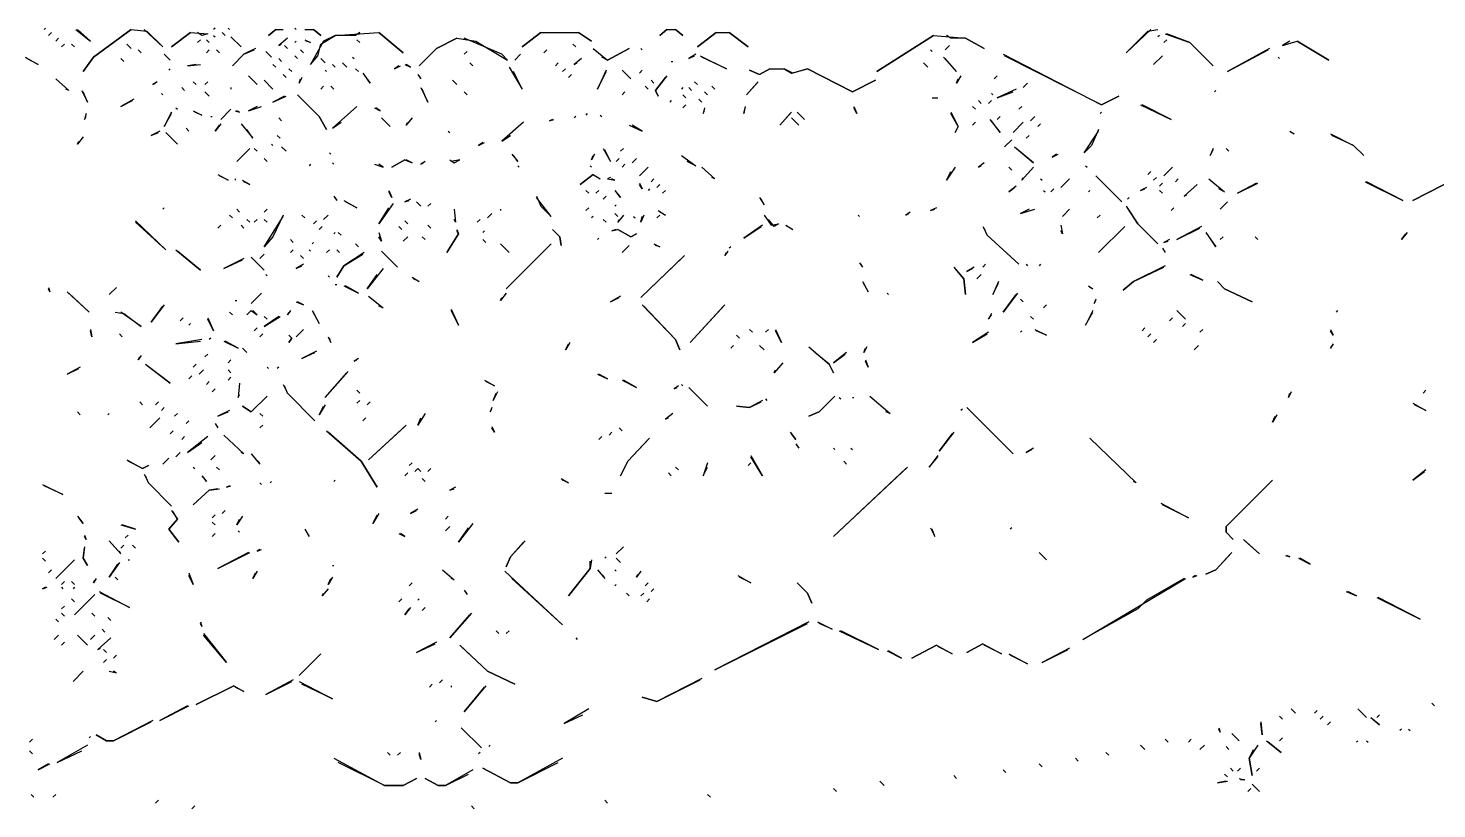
# Model space of a CAD drawing. Extents: x 1 to 2775, y -31 to 2075.
# Drawn here: x 1922.8 to 2084.9, y 1985 to 2074.8 of the extents above; entities that cross this region are included whole.
import ezdxf

# ---------------------------------------------------------------- set-up
doc = ezdxf.new("R2010")
doc.units = 0
doc.layers.add('LINEWORK', color=4, linetype='CONTINUOUS')

msp = doc.modelspace()

# ---------------------------------------------------------------- linework, layer by layer
at = {"layer": 'LINEWORK'}
for points in [[(1924.8333, 2074.8333), (1924.6667, 2074.6667)], [(1944.3333, 2074.8333), (1944.1667, 2074.6667)], [(1945.8333, 2074.8333), (1946, 2074.6667)], [(1953.5, 2074.8333), (1953.6667, 2074.6667)], [(1925.5, 2074.3333), (1925.1667, 2074)], [(1926.3333, 2073.6667), (1926, 2073.3333)], [(1928.3333, 2074.6667), (1930, 2073.3333), (1928.5, 2074.6667)], [(1934.6667, 2074.6667), (1930.3333, 2071.5), (1929.1667, 2069.8333), (1930.3333, 2071.5), (1934.6667, 2074.6667), (1936.5, 2074.5), (1938.3333, 2072.6667), (1936.1667, 2074.6667)], [(1941.5, 2074.3333), (1939.3333, 2072.6667), (1941.5, 2074.3333), (1943.5, 2074.1667), (1942.8333, 2074), (1942.3333, 2074.3333)], [(1942.6667, 2073.5), (1942.3333, 2073.1667)], [(1943.3333, 2073.5), (1943.6667, 2073.1667)], [(1944.1667, 2074), (1944.3333, 2073.8333)], [(1945.1667, 2074.3333), (1945.5, 2074)], [(1946.1667, 2073.8333), (1947.3333, 2072.6667)], [(1951.3333, 2074.6667), (1950.5, 2074), (1951.3333, 2074.6667), (1952.1667, 2074.6667)], [(1952.6667, 2073.6667), (1951.6667, 2072.8333), (1952, 2073)], [(1953.6667, 2073.3333), (1953.5, 2073.1667)], [(1954.6667, 2074.6667), (1955.6667, 2074.6667), (1956.5, 2074), (1955.6667, 2074.6667)], [(1954.6667, 2073.5), (1955.3333, 2073.1667), (1954.8333, 2073.3333)], [(1961, 2074.3333), (1960.5, 2074), (1958.1667, 2074), (1956.8333, 2073.3333), (1955.3333, 2070.6667), (1956.1667, 2071.6667), (1956.5, 2073), (1958.1667, 2074), (1963.1667, 2074.3333), (1966, 2072), (1963.1667, 2074.3333)], [(1960.6667, 2073.5), (1961, 2073.1667)], [(1972.1667, 2073.6667), (1969.8333, 2072.5), (1967.8333, 2070.5), (1969.8333, 2072.5), (1972.1667, 2073.6667), (1974.3333, 2073.3333), (1978, 2071.1667), (1977.3333, 2071.8333), (1973, 2073.6667)], [(1981.8333, 2074.3333), (1979.6667, 2072.6667), (1981.8333, 2074.3333), (1986.1667, 2074.3333), (1987.6667, 2073.3333), (1986.1667, 2074.3333)], [(1996.3333, 2074.6667), (1995.5, 2074), (1996.3333, 2074.6667), (1997.3333, 2074.6667), (1998.1667, 2074), (1997.3333, 2074.6667)], [(2002, 2074.3333), (1999.8333, 2072.6667), (2002, 2074.3333), (2003.5, 2074.3333), (2005.6667, 2072.6667), (2003.5, 2074.3333)], [(2027, 2074), (2020.5, 2069.8333), (2027, 2074), (2030.6667, 2073.6667), (2032.8333, 2072.5), (2030.6667, 2073.6667), (2029, 2073.6667), (2028.5, 2074)], [(2052, 2074.6667), (2049.1667, 2072), (2051.6667, 2074.5), (2052.8333, 2074.6667)], [(2053, 2074), (2052.8333, 2073.8333)], [(2053.8333, 2073.5), (2053.5, 2073.1667)], [(2053.6667, 2074.1667), (2056.5, 2073.1667), (2059.1667, 2070.5), (2056.5, 2073.1667), (2053.8333, 2074.1667)], [(2068, 2073.3333), (2067.1667, 2072.8333), (2068.8333, 2073.3333), (2072.5, 2071.1667), (2068.8333, 2073.3333)], [(1922.5, 2071.5), (1924, 2070.6667), (1922.6667, 2071.3333)], [(1927, 2073), (1926.6667, 2072.6667)], [(1927.8333, 2073), (1928.1667, 2072.6667)], [(1934.1667, 2073), (1934.6667, 2072.5)], [(1935.5, 2072.3333), (1935.8333, 2072)], [(1938.5, 2071.8333), (1939.1667, 2071.1667)], [(1943.6667, 2072.3333), (1943.3333, 2072)], [(1944.5, 2072.3333), (1944.8333, 2072)], [(1949, 2072.5), (1947.6667, 2071.8333), (1946.3333, 2070.5), (1947.6667, 2071.8333), (1948.8333, 2072.3333)], [(1950.1667, 2072.1667), (1950.8333, 2071.5)], [(1952.3333, 2072.8333), (1952.6667, 2072.5)], [(1953.5, 2071.6667), (1953.8333, 2071.3333)], [(1954.1667, 2072.3333), (1954.5, 2072)], [(1960.1667, 2071.5), (1960.3333, 2071.3333)], [(1973.3333, 2072.1667), (1973, 2071.8333)], [(1979.5, 2071.8333), (1978.8333, 2071.1667)], [(1982.5, 2072.3333), (1982.1667, 2072)], [(1985.5, 2073), (1985.8333, 2072.6667)], [(1987.8333, 2072.5), (1989.5, 2071.1667), (1992, 2072.5), (1989.5, 2071.1667), (1988.8333, 2071.5)], [(1993.3333, 2072.5), (1993.5, 2072.3333)], [(1999.6667, 2071.8333), (1998.8333, 2071.3333), (1999.5, 2071.6667)], [(2000.1667, 2071.6667), (2003.1667, 2070.1667), (2000.3333, 2071.5)], [(2026.6667, 2072.3333), (2026.8333, 2072.1667)], [(2028.1667, 2071.5), (2029.6667, 2069.8333), (2028.3333, 2071.3333)], [(2028.8333, 2072.8333), (2028.3333, 2072.3333)], [(2035, 2071.8333), (2046.3333, 2066), (2048.3333, 2067), (2046.3333, 2066), (2035.1667, 2071.6667)], [(2053.3333, 2071.6667), (2052.3333, 2070.6667)], [(2065.6667, 2072.5), (2060.8333, 2069.8333), (2065.5, 2072.3333)], [(2066.6667, 2071.5), (2066.8333, 2071.3333)], [(1933.5, 2071.3333), (1933.8333, 2071)], [(1939.1667, 2070.1667), (1939, 2070)], [(1942.1667, 2070.6667), (1941.1667, 2070.5), (1942.6667, 2070.6667)], [(1951, 2070.6667), (1951.3333, 2070.3333)], [(1951.6667, 2071.3333), (1952, 2071)], [(1952.8333, 2070.1667), (1953.1667, 2069.8333)], [(1956.5, 2071.3333), (1957, 2070.8333)], [(1957, 2070), (1957.1667, 2069.8333)], [(1957.8333, 2070.6667), (1958.1667, 2070.3333)], [(1959, 2070.8333), (1959.5, 2070.3333)], [(1960.5, 2070.1667), (1960.8333, 2069.8333)], [(1965.5, 2070.5), (1965, 2070.1667), (1965.6667, 2070.5)], [(1966.1667, 2070.6667), (1966.8333, 2070.3333), (1966.3333, 2070.6667)], [(1973.6667, 2070.8333), (1974, 2070.5)], [(1978.1667, 2070.3333), (1979.6667, 2067.8333), (1978.6667, 2069.8333)], [(1983.8333, 2070.8333), (1983.5, 2070.5)], [(1984.6667, 2070.1667), (1984.3333, 2069.8333)], [(1986.5, 2071.3333), (1985.6667, 2070.6667), (1986, 2070.8333)], [(1989.3333, 2070), (1988.3333, 2067.8333), (1989.3333, 2069.8333)], [(1991.1667, 2070), (1992.1667, 2069)], [(1993.5, 2070), (1993.1667, 2069.6667)], [(1996.8333, 2071), (1997, 2071)], [(2008.1667, 2070.1667), (2007, 2069.5), (2005.8333, 2070), (2007, 2069.5), (2008.1667, 2070.1667), (2009.8333, 2070.1667), (2010.6667, 2069.6667), (2012.5, 2070.1667), (2017.6667, 2067.5), (2020.3333, 2068.8333), (2017.6667, 2067.5), (2012.5, 2070.1667), (2010.8333, 2069.6667), (2009.8333, 2070.1667)], [(2025.8333, 2070.8333), (2026.3333, 2070.3333)], [(1926, 2069), (1927.5, 2067.6667), (1927.1667, 2067.8333)], [(1937.6667, 2068.6667), (1937.1667, 2068.3333), (1937.5, 2068.5)], [(1941.8333, 2068.6667), (1942.1667, 2068.3333)], [(1943.5, 2068.6667), (1943.1667, 2068.3333)], [(1948.1667, 2069.3333), (1949.1667, 2068.3333)], [(1950, 2068.8333), (1951, 2067.8333)], [(1952.1667, 2069.5), (1952.5, 2069.1667)], [(1954.3333, 2069.1667), (1954, 2068.5), (1954.1667, 2069)], [(1961.3333, 2069.6667), (1962.1667, 2068.5), (1961.5, 2069.5)], [(1967.6667, 2069.5), (1968, 2069), (1967.8333, 2069.3333)], [(1971.6667, 2068.8333), (1972.1667, 2068.3333)], [(1985.3333, 2069.5), (1985, 2069.1667)], [(1994.5, 2068.8333), (1994.8333, 2068.5)], [(1996.3333, 2069.3333), (1995, 2067.6667), (1995.3333, 2067), (1995, 2067.6667), (1996.1667, 2069.1667)], [(1999.5, 2068.6667), (1999.8333, 2068.3333)], [(2006.8333, 2068.6667), (2005.5, 2067.1667), (2006.6667, 2068.5)], [(2030.1667, 2069.3333), (2029.6667, 2068.5), (2029.8333, 2069)], [(2034.3333, 2069.3333), (2034, 2069)], [(2037.8333, 2068.5), (2037.3333, 2068)], [(1929, 2067.6667), (1929.6667, 2066.3333), (1929.1667, 2067.5)], [(1935, 2066.6667), (1933.5, 2065.8333), (1934.8333, 2066.5)], [(1938.1667, 2067.3333), (1938.3333, 2067.1667)], [(1940.5, 2068), (1940.8333, 2067.6667)], [(1943.1667, 2067.5), (1943.6667, 2067)], [(1946.1667, 2068), (1946.1667, 2067.8333)], [(1952.3333, 2067), (1951, 2066.3333), (1952.5, 2067)], [(1953.8333, 2067.1667), (1956.3333, 2064.6667), (1957.1667, 2063.1667), (1956.3333, 2064.6667)], [(1956.8333, 2068.1667), (1956.5, 2067.8333)], [(1957.6667, 2068.1667), (1958, 2067.8333)], [(1968, 2068), (1968.8333, 2066.3333), (1968.1667, 2067.8333)], [(1973, 2067.5), (1973.3333, 2067.1667)], [(1991.5, 2067.5), (1991.1667, 2067.1667)], [(1993.8333, 2068.1667), (1994.1667, 2067.8333)], [(1998.1667, 2068), (1998, 2067.8333)], [(1998.1667, 2067.1667), (1998.5, 2066.8333)], [(1998.8333, 2068), (1999.1667, 2067.6667)], [(2000, 2066.6667), (2000.3333, 2066.3333)], [(2000.6667, 2067.5), (2001, 2067.1667)], [(2001.5, 2068.1667), (2001.8333, 2067.8333)], [(2026.8333, 2066.8333), (2027.5, 2066.8333)], [(2033.6667, 2067.3333), (2033.8333, 2067.1667)], [(2036.5, 2067.8333), (2034.3333, 2066.8333), (2036.1667, 2067.5)], [(2059.5, 2067.6667), (2059.3333, 2067.5)], [(1929.5, 2065), (1929.3333, 2064.3333), (1929.5, 2064.6667)], [(1939.3333, 2065.1667), (1938.5, 2063.5), (1939.3333, 2065)], [(1939.8333, 2065.6667), (1940, 2065.5)], [(1941.8333, 2065.3333), (1942.8333, 2064.8333), (1942, 2065.1667)], [(1946.1667, 2065.5), (1945, 2064.3333)], [(1946.6667, 2065.3333), (1947.1667, 2065.1667), (1946.8333, 2065.3333)], [(1949.1667, 2065.8333), (1948.1667, 2065.3333), (1949.6667, 2065.8333)], [(1960.6667, 2065.8333), (1957.8333, 2063.3333), (1958.8333, 2064)], [(1962.6667, 2065.6667), (1963.3333, 2065.3333), (1962.8333, 2065.6667)], [(1987.1667, 2065), (1987, 2064.8333)], [(1996.8333, 2066.5), (1996.6667, 2066.3333)], [(1998.5, 2066), (1998.1667, 2065.6667)], [(2000.6667, 2065.6667), (2000.5, 2065), (2000.6667, 2065.3333)], [(2005.3333, 2065.8333), (2005.1667, 2065), (2005.3333, 2065.6667)], [(2010.6667, 2065.1667), (2009.3333, 2063.6667), (2010.5, 2065)], [(2011.3333, 2065.1667), (2012.1667, 2064.3333)], [(2017.8333, 2065.8333), (2018.1667, 2065), (2017.8333, 2065.6667)], [(2029, 2065.1667), (2029.8333, 2063.5), (2029.5, 2062.8333), (2029.8333, 2063.5), (2029, 2065)], [(2031.5, 2065.8333), (2031.8333, 2065.5)], [(2032.1667, 2066.5), (2032.5, 2066.1667)], [(2033.6667, 2066.5), (2033.3333, 2066.1667)], [(2037.1667, 2065.8333), (2036.8333, 2065.5)], [(2046.3333, 2065.1667), (2046.1667, 2065)], [(2050.8333, 2066), (2054.3333, 2064.3333), (2051, 2066)], [(1941, 2063.3333), (1941.3333, 2063)], [(1943.8333, 2064.6667), (1944, 2064.6667)], [(1945, 2063.8333), (1944.3333, 2063), (1944.8333, 2063.6667)], [(1947.3333, 2063.8333), (1948.6667, 2062.1667), (1948, 2063.1667)], [(1951.6667, 2064.5), (1952, 2064.1667)], [(1963.5, 2064.5), (1964.5, 2063.5)], [(1967, 2064.5), (1966.3333, 2063.6667), (1966.5, 2064)], [(1979.8333, 2064), (1977.3333, 2061.8333), (1978.3333, 2062.5)], [(1983.1667, 2064.3333), (1982.8333, 2064.1667), (1983.3333, 2064.3333)], [(1985.8333, 2064.6667), (1985.6667, 2064.5)], [(1988.6667, 2064.8333), (1988.8333, 2064.6667)], [(1992, 2063.6667), (1993.5, 2063), (1992.3333, 2063.6667)], [(2010.6667, 2064.5), (2011.5, 2063.6667)], [(2031.8333, 2064), (2031.5, 2063.6667)], [(2033.5, 2064.3333), (2034.6667, 2062.8333), (2033.6667, 2064.1667)], [(2034.6667, 2064.6667), (2034.3333, 2064.3333)], [(2037.3333, 2064), (2036.1667, 2062.8333)], [(2038.6667, 2064.6667), (2038.1667, 2064.1667)], [(2039.3333, 2063.8333), (2039, 2063.5)], [(1929.1667, 2062.3333), (1928.5, 2061.5), (1928.6667, 2061.8333)], [(1938, 2063), (1937, 2062.5), (1937.8333, 2062.8333)], [(1938.6667, 2062.8333), (1940, 2061.5)], [(1951.5, 2062.5), (1951.8333, 2062.1667)], [(1971.1667, 2063), (1971.3333, 2062.8333)], [(2036, 2062), (2035.1667, 2061.1667)], [(2038, 2062.5), (2037.6667, 2062.1667)], [(2046, 2063.1667), (2045.1667, 2061.3333), (2044.3333, 2060.5), (2046, 2063)], [(2068, 2063), (2068.5, 2062.6667), (2068.1667, 2062.8333)], [(2072.6667, 2062.6667), (2075.3333, 2061.3333), (2076.5, 2060.1667), (2075.3333, 2061.3333), (2072.8333, 2062.5)], [(1948.3333, 2061), (1946.8333, 2059.5)], [(1948.8333, 2061), (1949.1667, 2060.6667)], [(1950.8333, 2061.5), (1951, 2061.3333)], [(1952, 2061.1667), (1952.5, 2060.6667)], [(1957.5, 2060.5), (1957.6667, 2060.3333)], [(1975.1667, 2061.6667), (1974.6667, 2061.3333), (1975.3333, 2061.6667)], [(1978.5, 2060.3333), (1979.1667, 2059.5), (1978.6667, 2060.1667)], [(1988, 2060.3333), (1987.6667, 2059.6667), (1987.8333, 2060.1667)], [(1989, 2061), (1989.8333, 2059.5), (1989.1667, 2060.8333)], [(1991.3333, 2061), (1991, 2060.6667)], [(1998, 2060.1667), (1999.6667, 2059), (1998.6667, 2059.5)], [(2036.3333, 2061.1667), (2038.5, 2059.3333), (2036.5, 2061)], [(2041.1667, 2060.3333), (2040.6667, 2060), (2041.3333, 2060.3333)], [(2059.1667, 2061), (2058.8333, 2060.1667), (2059.1667, 2060.8333)], [(2060.6667, 2061), (2061, 2060.6667)], [(1950, 2059.8333), (1950.3333, 2059.5)], [(1955.3333, 2059.1667), (1955.1667, 2059)], [(1957.8333, 2059.3333), (1958, 2059.1667)], [(1962.6667, 2059.1667), (1963.6667, 2058.8333), (1963.1667, 2059.1667)], [(1966.1667, 2059.6667), (1964.6667, 2058.8333), (1966.1667, 2059.6667), (1967, 2059.3333), (1966.3333, 2059.6667)], [(1968.5, 2059.5), (1968, 2059.1667), (1968.3333, 2059.3333)], [(1971.3333, 2059.6667), (1971.8333, 2059.3333), (1972.5, 2059.6667), (1971.5, 2059.5)], [(1979.1667, 2059), (1979.3333, 2058.8333)], [(1987.5, 2059), (1987.6667, 2058.8333)], [(1990.8333, 2059.8333), (1990.5, 2059.5)], [(1991.5, 2059.1667), (1991.1667, 2058.8333)], [(1992.8333, 2059.8333), (1992.3333, 2059.3333)], [(1994.1667, 2058.8333), (1993.1667, 2057.8333)], [(2000.3333, 2058.8333), (2001.8333, 2057.5), (2001.5, 2057.6667)], [(2029.5, 2058.8333), (2028.5, 2057.3333), (2029, 2058.3333)], [(2032.8333, 2059.3333), (2032.1667, 2058.8333), (2032.5, 2059)], [(2035.6667, 2058.8333), (2036, 2058.5)], [(2038.5, 2058.8333), (2037.1667, 2057.3333), (2037.3333, 2057.6667)], [(2044.5, 2059), (2044.6667, 2058.8333)], [(2054.5, 2058.8333), (2053.5, 2057.8333)], [(1944.6667, 2058), (1945.8333, 2057.3333), (1944.8333, 2057.8333)], [(1946.6667, 2057.5), (1946.6667, 2057.3333)], [(1947.5, 2057.3333), (1948.3333, 2056.8333), (1947.6667, 2057.1667)], [(1987.8333, 2058), (1986.3333, 2056.8333), (1987.8333, 2058), (1988.6667, 2057.5), (1988, 2057.8333)], [(1989.8333, 2057.6667), (1989.5, 2057.5), (1990.3333, 2057.3333), (1990, 2057.5)], [(1993.1667, 2057), (1993.5, 2056.3333), (1993.1667, 2056.8333)], [(1994.8333, 2057.5), (1994.5, 2057.1667)], [(2039.3333, 2057.5), (2039.5, 2057.3333)], [(2042.6667, 2057.5), (2041.6667, 2056.5)], [(2045.6667, 2057.8333), (2048.6667, 2054.8333)], [(2052, 2058.3333), (2051.6667, 2058)], [(2052.6667, 2057.6667), (2052.3333, 2057.3333)], [(2053.3333, 2057), (2053, 2056.6667)], [(2055.1667, 2057.5), (2054.8333, 2057.1667)], [(2058.6667, 2057.5), (2060.5, 2056), (2059.8333, 2056.3333)], [(2064.1667, 2057), (2062, 2055.8333), (2064.3333, 2057)], [(2076.6667, 2057.1667), (2081, 2055), (2076.8333, 2057.1667)], [(2087.3333, 2057.6667), (2082.1667, 2055), (2087.3333, 2057.6667), (2088.5, 2057.6667), (2092, 2054.3333), (2088.5, 2057.6667)], [(1958, 2055.5), (1958.3333, 2055), (1958.1667, 2055.3333)], [(1964.3333, 2056.1667), (1964.6667, 2055.3333), (1964.3333, 2056)], [(1981.3333, 2055.5), (1981.8333, 2054.3333), (1983, 2053.1667), (1981.3333, 2055.3333)], [(1987, 2056.1667), (1987.3333, 2055.8333)], [(1988.5, 2056.1667), (1988.1667, 2055.8333)], [(1989.3333, 2055.5), (1989, 2055.1667)], [(1990.3333, 2056.1667), (1991, 2055.3333), (1990.5, 2056)], [(1994.3333, 2056.3333), (1994.1667, 2056.1667)], [(1995.5, 2056.8333), (1995.1667, 2056.5)], [(1996.1667, 2056.1667), (1995.8333, 2055.8333)], [(2007, 2055.3333), (2007.5, 2054.5), (2007.1667, 2055.1667)], [(2036.5, 2056.6667), (2035.6667, 2056), (2036.3333, 2056.5)], [(2039.6667, 2056.1667), (2039.8333, 2056)], [(2040.8333, 2056.3333), (2040.5, 2056)], [(2045, 2056.1667), (2044.8333, 2056)], [(2049.5, 2055.3333), (2049.3333, 2055.1667)], [(2051.5, 2056.5), (2050.8333, 2056.1667), (2051.3333, 2056.3333)], [(2053, 2056.1667), (2053.3333, 2055.8333)], [(2057.3333, 2056.8333), (2055.8333, 2055.5), (2056.1667, 2055.6667)], [(1938.5, 2054.1667), (1938.3333, 2054)], [(1946.8333, 2054), (1947.1667, 2053.6667)], [(1950.3333, 2054), (1950, 2053.6667)], [(1959.1667, 2055), (1960.6667, 2054.1667), (1959.3333, 2054.8333)], [(1964.8333, 2054.6667), (1963.1667, 2052.3333), (1964.3333, 2054.1667)], [(1966.8333, 2055.1667), (1966.1667, 2054.8333), (1966.6667, 2055)], [(1967.5, 2054.8333), (1968, 2054.3333)], [(1969.1667, 2054.6667), (1968.8333, 2054.3333)], [(1971.8333, 2054), (1972, 2052.5), (1971.8333, 2052.8333)], [(1977.1667, 2054), (1977.1667, 2053.8333)], [(1987.3333, 2054.1667), (1987, 2053.8333)], [(1990.5, 2054.5), (1990.3333, 2054.3333)], [(1995.3333, 2053.8333), (1996.1667, 2053.3333), (1995.5, 2053.6667)], [(2024.3333, 2053.6667), (2023.8333, 2053.3333), (2024.1667, 2053.5)], [(2027.3333, 2054.1667), (2026.6667, 2053.8333), (2027.1667, 2054)], [(2038, 2054), (2037, 2053.5), (2038.6667, 2054)], [(2042.6667, 2054), (2041.8333, 2053.1667)], [(2049.1667, 2054.3333), (2050.5, 2052.3333), (2052.8333, 2050), (2050.5, 2052.3333), (2049.3333, 2054.1667)], [(2054.6667, 2054.1667), (2054.3333, 2053.8333)], [(2060.8333, 2054.8333), (2060, 2054)], [(1935.1667, 2052.6667), (1938.6667, 2049.3333), (1935.1667, 2052.5)], [(1945, 2052.1667), (1944.6667, 2051.8333)], [(1946, 2053.3333), (1946.3333, 2053)], [(1947.3333, 2052.1667), (1947.6667, 2051.8333)], [(1948, 2052.8333), (1948.3333, 2052.5)], [(1949.1667, 2052.8333), (1948.8333, 2052.5)], [(1952.1667, 2053.3333), (1951, 2050.8333), (1950, 2049.6667), (1952.1667, 2053.1667)], [(1950, 2052.8333), (1950.3333, 2052.5)], [(1954.3333, 2053.3333), (1954.6667, 2053)], [(1956, 2052.6667), (1955.6667, 2052.3333)], [(1956.6667, 2052), (1956.3333, 2051.6667)], [(1957.3333, 2053.3333), (1956.8333, 2052.8333)], [(1965.5, 2052), (1965.8333, 2051.6667)], [(1966.1667, 2052.6667), (1966.5, 2052.3333)], [(1968.8333, 2052.1667), (1969.1667, 2051.8333)], [(1974.8333, 2052.8333), (1974.5, 2052.5)], [(1976.1667, 2053.5), (1975.6667, 2053)], [(1987.8333, 2053.1667), (1987.6667, 2053)], [(1989, 2052.8333), (1989.3333, 2052.5)], [(1990.3333, 2053.5), (1990.6667, 2053.1667)], [(1991.3333, 2053.3333), (1990.6667, 2052.5), (1990.8333, 2052.8333)], [(1992.5, 2053.1667), (1992.6667, 2053)], [(1993.6667, 2053.3333), (1993.3333, 2052.5), (1993.5, 2053.1667)], [(1995.5, 2053.3333), (1995.1667, 2053)], [(2007.3333, 2052.1667), (2005.1667, 2050.6667), (2007.1667, 2052)], [(2007.5, 2053.3333), (2008.3333, 2052.1667), (2009.1667, 2052.3333), (2008.6667, 2052), (2008, 2052.8333)], [(2010, 2052.1667), (2010.8333, 2051.6667), (2010.1667, 2052)], [(2018.3333, 2053.3333), (2018.5, 2053.1667)], [(2032.6667, 2052), (2033.1667, 2051), (2036.8333, 2047.6667), (2033.1667, 2051), (2032.8333, 2051.8333)], [(2041.6667, 2052.1667), (2041.8333, 2051.1667), (2041.6667, 2051.5)], [(2046.1667, 2053.3333), (2045.8333, 2053)], [(2049, 2052), (2046, 2049)], [(2057.8333, 2052), (2055, 2050.5), (2057.6667, 2051.8333)], [(1953, 2050.5), (1953.3333, 2050.1667)], [(1958.1667, 2051.3333), (1958, 2051.1667)], [(1958.5, 2051.3333), (1958.8333, 2051)], [(1963.1667, 2051.3333), (1963.5, 2050.3333), (1963.1667, 2050.8333)], [(1966.5, 2050.8333), (1966, 2050.3333)], [(1968.1667, 2050.8333), (1968.5, 2050.5)], [(1972.1667, 2051.6667), (1972.3333, 2051.1667), (1971, 2049), (1972.3333, 2051.1667), (1972.1667, 2051.5)], [(1975.3333, 2051.5), (1975.1667, 2051.3333)], [(1975.1667, 2050.5), (1975.5, 2050.1667)], [(1983.1667, 2051.6667), (1984, 2050.8333), (1984.1667, 2049.8333), (1984, 2050.8333)], [(1988.5, 2050.6667), (1988.3333, 2050.5)], [(1990.5, 2051.6667), (1990, 2051.5), (1990.6667, 2051.6667), (1992.1667, 2050.8333), (1992.8333, 2051.1667), (1992.1667, 2050.8333), (1990.6667, 2051.6667)], [(2054.1667, 2050.5), (2053.5, 2050.1667), (2054, 2050.3333)], [(2058.3333, 2051.3333), (2059.5, 2049.6667), (2058.5, 2051.1667)], [(2060.3333, 2050.8333), (2060, 2050.5)], [(2064, 2050.8333), (2064.3333, 2050.5)], [(2081.5, 2051.3333), (2080.8333, 2050.5), (2081.3333, 2051.1667)], [(1939.8333, 2049.3333), (1942.6667, 2047), (1940, 2049.1667)], [(1950, 2048.8333), (1949.5, 2048.3333)], [(1953.3333, 2049.3333), (1953, 2049)], [(1955.1667, 2049.3333), (1955.3333, 2049.1667)], [(1955.6667, 2050.1667), (1955.5, 2050)], [(1957.5, 2049.3333), (1957.1667, 2049)], [(1958.3333, 2049.3333), (1958.6667, 2049)], [(1961.5, 2049), (1959.1667, 2047.5), (1958.3333, 2046.1667), (1959.1667, 2047.5), (1961.3333, 2048.8333)], [(1960.5, 2050), (1960.8333, 2049.6667)], [(1963.5, 2049.1667), (1965.3333, 2047.3333)], [(1977.1667, 2050), (1978.1667, 2049)], [(1983, 2050), (1977.8333, 2044.8333), (1982.8333, 2049.8333)], [(1992, 2049.8333), (1991.1667, 2049)], [(1994.8333, 2050), (1995.5, 2049.6667), (1995, 2049.8333)], [(2003.3333, 2049.1667), (2003, 2048.6667), (2003.1667, 2049)], [(2003.6667, 2049.6667), (2003.5, 2049.5)], [(2053.3333, 2049.5), (2053.6667, 2049), (2053.5, 2049.3333)], [(1947.6667, 2048.3333), (1945.3333, 2047.1667), (1947.5, 2048.1667)], [(1948.5, 2048.5), (1950, 2047)], [(1954.5, 2047.6667), (1953.6667, 2047.1667), (1954.3333, 2047.5)], [(1954.1667, 2048.6667), (1954.5, 2048.3333)], [(1963.6667, 2047.1667), (1961.8333, 2044.8333), (1963, 2046.5)], [(1998.3333, 2048.6667), (1993.3333, 2043.8333), (1998.1667, 2048.5)], [(2018.5, 2047.8333), (2018.8333, 2047.3333), (2018.6667, 2047.6667)], [(2029.3333, 2047.3333), (2030.5, 2046), (2030.6667, 2044.1667), (2030.5, 2046), (2029.5, 2047.1667)], [(2031.6667, 2047.3333), (2030.8333, 2046.8333), (2031.5, 2047.1667)], [(2033, 2047.6667), (2032.6667, 2047.3333)], [(2037.6667, 2047.6667), (2037.8333, 2047.5)], [(2039.3333, 2047.6667), (2039.1667, 2047.5)], [(2053.6667, 2047.5), (2050, 2045.6667), (2048.8333, 2044.6667), (2050, 2045.6667), (2053.5, 2047.3333)], [(1950.1667, 2046.5), (1950.3333, 2046.3333)], [(1957.3333, 2046.3333), (1957.5, 2046.1667)], [(1967, 2046.1667), (1967.8333, 2045.6667), (1967.1667, 2046)], [(2018.8333, 2045.6667), (2019.5, 2044.5), (2019, 2045.5)], [(2032.5, 2046.5), (2032, 2046)], [(2034.5, 2045.6667), (2033.8333, 2044.1667), (2034.5, 2045.5)], [(2056.5, 2046.5), (2058, 2045.8333), (2056.6667, 2046.5)], [(2059.6667, 2045.6667), (2060.5, 2044.8333), (2063.6667, 2043.3333), (2060.5, 2044.8333)], [(1925.1667, 2045), (1925.3333, 2044.5), (1925.1667, 2044.8333)], [(1927.3333, 2044.5), (1929.8333, 2042.1667), (1927.5, 2044.3333)], [(1933, 2045), (1932.1667, 2044.1667)], [(1949.6667, 2044.3333), (1948.5, 2043.1667)], [(1958.1667, 2045.3333), (1958.3333, 2045.3333)], [(1959.1667, 2045.1667), (1960.8333, 2044.3333), (1959.3333, 2045.1667)], [(1962, 2044), (1963.6667, 2042.6667), (1963.1667, 2042.8333)], [(1977.8333, 2044.3333), (1977.1667, 2043.5), (1977.3333, 2043.8333)], [(1991, 2044), (1989.8333, 2043.3333), (1990.8333, 2043.8333)], [(2021.6667, 2044.3333), (2021.8333, 2044.1667)], [(2036.6667, 2044.3333), (2035, 2042.1667), (2036.5, 2044.1667)], [(2044.8333, 2045.1667), (2045.3333, 2044.8333), (2045, 2045)], [(1938.5, 2043), (1937, 2041), (1938.3333, 2042.8333)], [(1946.6667, 2043.5), (1946.8333, 2043.5)], [(1948.5, 2042.3333), (1948, 2041.8333), (1948.5, 2042.3333), (1949.1667, 2041.8333), (1948.6667, 2042.3333)], [(1953, 2042.3333), (1952.6667, 2041.8333), (1952.8333, 2042.1667)], [(1953.6667, 2043.3333), (1954.5, 2043), (1953.8333, 2043.3333)], [(1955.5, 2042.3333), (1956.3333, 2040.8333), (1955.6667, 2042.1667)], [(1971.5, 2042.5), (1972.3333, 2040.6667), (1971.5, 2042.3333)], [(1993.5, 2043), (1997.3333, 2039), (1997.8333, 2037.8333), (1997.3333, 2039), (1993.6667, 2042.8333)], [(2003, 2043), (1999, 2038.6667), (2002.8333, 2042.8333)], [(2037, 2043.6667), (2037.3333, 2043.3333)], [(2040, 2043), (2039.6667, 2042.6667)], [(2045.3333, 2042.3333), (2044.5, 2040.6667), (2045.3333, 2042.1667)], [(2045.6667, 2043.6667), (2045.5, 2043.1667), (2045.6667, 2043.5)], [(2055, 2042.3333), (2056, 2041.3333)], [(2073.5, 2042.3333), (2073.3333, 2042.1667)], [(1932.8333, 2042.1667), (1933.8333, 2042), (1935.8333, 2040.5), (1933.5, 2042.1667)], [(1940.6667, 2041.5), (1940.3333, 2041.1667)], [(1941.5, 2040.8333), (1941.3333, 2040.6667)], [(1943.5, 2041.5), (1944.1667, 2040), (1943.5, 2041.3333)], [(1946, 2042.1667), (1946.3333, 2041.8333)], [(1951.6667, 2041.6667), (1950, 2040.5), (1951.8333, 2041.6667)], [(1950, 2041.6667), (1950.3333, 2041.3333)], [(2033.6667, 2042), (2033.3333, 2041.3333), (2033.6667, 2041.8333)], [(2038.1667, 2041.6667), (2038.5, 2041.3333)], [(2054.5, 2041.5), (2054.1667, 2041.1667)], [(2056, 2040.8333), (2055.6667, 2040.5)], [(1930, 2040.1667), (1930.1667, 2039.3333), (1930, 2040)], [(1933.3333, 2039.6667), (1933.6667, 2039.3333)], [(1943.8333, 2039.1667), (1943.6667, 2039)], [(1949.1667, 2040.3333), (1948.8333, 2040)], [(1949.8333, 2039.6667), (1949.5, 2039.3333)], [(1952.8333, 2039.5), (1953.1667, 2039.1667), (1952.8333, 2038.6667), (1953.1667, 2039.1667)], [(1954.5, 2040.1667), (1953.6667, 2039.3333)], [(1957.3333, 2039.3333), (1957.6667, 2038.6667), (1957.5, 2039.1667)], [(2004.3333, 2039.5), (2004.6667, 2039.1667)], [(2005.8333, 2040.1667), (2006.1667, 2039.8333)], [(2008, 2040.1667), (2007.6667, 2039.8333)], [(2008.8333, 2040.1667), (2009.5, 2038.6667), (2008.8333, 2040)], [(2033.3333, 2039.8333), (2031.5, 2038.6667), (2033.1667, 2039.6667)], [(2037.1667, 2040), (2037, 2039.8333)], [(2038.6667, 2040.1667), (2040, 2039.5), (2038.8333, 2040)], [(2051.3333, 2040.3333), (2051, 2040)], [(2052, 2039.6667), (2051.6667, 2039.3333)], [(2058, 2040.1667), (2057.6667, 2039.8333)], [(2072.6667, 2040.1667), (2073, 2039.5), (2072.6667, 2040)], [(1942.8333, 2039), (1939.8333, 2038.5), (1942.6667, 2038.8333)], [(1945.3333, 2038.8333), (1947, 2038), (1945.5, 2038.8333)], [(1947.5, 2038), (1948, 2037.5)], [(1956, 2037.6667), (1954.3333, 2036.8333), (1955.8333, 2037.5)], [(1985.1667, 2038.6667), (1984.6667, 2037.8333), (1985, 2038.5)], [(2004, 2038.3333), (2003.6667, 2038)], [(2007, 2038.3333), (2007.5, 2037.8333)], [(2012.6667, 2038.1667), (2015, 2036.1667), (2015.5, 2035.1667), (2015, 2036.1667), (2013.3333, 2037.5)], [(2017, 2037.5), (2015.5, 2036.3333), (2016.8333, 2037.3333)], [(2019.3333, 2038.1667), (2019, 2037.5), (2019.1667, 2038)], [(2052.6667, 2039), (2052.3333, 2038.6667)], [(2057.5, 2038.3333), (2057, 2037.8333)], [(2073, 2038.5), (2072.6667, 2038), (2072.8333, 2038.3333)], [(1928.8333, 2035.8333), (1927.3333, 2035), (1928.6667, 2035.6667)], [(1935.8333, 2037.1667), (1935.5, 2036.6667), (1935.6667, 2037)], [(1936.3333, 2036.1667), (1939.1667, 2034), (1936.5, 2036)], [(1942.1667, 2036.1667), (1941.8333, 2035.8333)], [(1943.5, 2037.3333), (1943.1667, 2037)], [(1946.1667, 2036.6667), (1945.8333, 2036.3333)], [(1950.3333, 2035.8333), (1950.5, 2035.6667)], [(1951.6667, 2035.8333), (1951.5, 2035.6667)], [(1960.8333, 2036.8333), (1960.3333, 2036.5), (1960.6667, 2036.6667)], [(2009.6667, 2036.3333), (2008.6667, 2035.1667), (2008.8333, 2035.5)], [(2019.1667, 2036.6667), (2019.5, 2035.8333), (2019.1667, 2036.5)], [(1941.6667, 2034.8333), (1941.3333, 2034.5)], [(1943, 2035.5), (1942.5, 2035)], [(1943.6667, 2034.1667), (1943.3333, 2033.8333)], [(1945.8333, 2035.5), (1946.1667, 2035.1667)], [(1946.1667, 2034.6667), (1945.8333, 2034.3333)], [(1959.6667, 2035.3333), (1957, 2032.3333), (1959.5, 2035.1667)], [(1975.3333, 2034.3333), (1976.5, 2033.6667), (1975.5, 2034.1667)], [(1988.3333, 2035), (1989.5, 2034.5), (1988.5, 2035)], [(1991.1667, 2034.3333), (1992.8333, 2033.5), (1991.3333, 2034.3333)], [(1944.3333, 2033.3333), (1944, 2033)], [(1947.1667, 2034), (1947, 2032.3333), (1947.1667, 2032.6667)], [(1952.1667, 2033.8333), (1952.6667, 2032.8333), (1955.8333, 2029.6667), (1952.6667, 2032.8333), (1952.3333, 2033.6667)], [(1960.6667, 2033.1667), (1961, 2032.8333)], [(1976.8333, 2033), (1976.3333, 2032), (1976.6667, 2032.8333)], [(1997.6667, 2033.6667), (1997.1667, 2033.3333), (1997.5, 2033.5)], [(1998, 2033.8333), (1998.1667, 2033.6667)], [(1998.8333, 2033.5), (2001, 2031.3333)], [(2068.1667, 2033), (2067.8333, 2032.3333), (2068, 2032.8333)], [(2083.6667, 2033.1667), (2083.3333, 2032.8333)], [(1935.6667, 2031.8333), (1936, 2031.5)], [(1937.8333, 2031.8333), (1937.5, 2031.5)], [(1938.5, 2031.1667), (1938.1667, 2030.8333)], [(1950.3333, 2032.5), (1948.5, 2030.6667), (1947.5, 2031.3333), (1948.5, 2030.6667)], [(1957, 2031.5), (1956.3333, 2030.3333), (1956.8333, 2031.3333)], [(1961, 2032), (1960.6667, 2031.6667)], [(1962.1667, 2031.8333), (1961.8333, 2031.5)], [(1976.1667, 2031.1667), (1976, 2030.6667), (1976.1667, 2031)], [(2007.3333, 2032), (2005.8333, 2031.1667), (2004.3333, 2031.3333), (2005.8333, 2031.1667), (2007.1667, 2031.8333)], [(2007.6667, 2032.1667), (2007.8333, 2032)], [(2015.6667, 2032.5), (2013.8333, 2030.6667), (2012.6667, 2030.1667), (2013.8333, 2030.6667)], [(2016.1667, 2032.3333), (2016.3333, 2032.1667)], [(2017.6667, 2032.3333), (2017.8333, 2032.3333)], [(2019.6667, 2032.5), (2022, 2030.5), (2021.5, 2030.6667)], [(2030.3333, 2031), (2030.1667, 2030.8333)], [(2030.8333, 2031.1667), (2036.1667, 2025.8333)], [(2082.1667, 2031.6667), (2083.6667, 2030.8333), (2082.3333, 2031.5)], [(1928.5, 2030.6667), (1928.8333, 2030.3333)], [(1932.1667, 2030.5), (1932, 2030.3333)], [(1938, 2030), (1936.8333, 2028.8333)], [(1940, 2030.5), (1939.6667, 2030.1667)], [(1941.3333, 2029.6667), (1941, 2029.3333)], [(1944.3333, 2029.3333), (1944.6667, 2028.8333), (1944.5, 2029.1667)], [(1946, 2030.8333), (1944.6667, 2030.1667), (1945.8333, 2030.6667)], [(1949.5, 2030.5), (1949.8333, 2030.1667)], [(1961.6667, 2030), (1961.3333, 2029.6667)], [(1968.5, 2030.5), (1967.6667, 2029.1667), (1968, 2030)], [(1997, 2030.5), (1996.1667, 2029.8333), (1996.5, 2030)], [(2066.5, 2030.3333), (2066, 2029.5), (2066.3333, 2030.1667)], [(1939.5, 2028.5), (1939.1667, 2028.1667)], [(1940.8333, 2027.8333), (1940.5, 2027.5)], [(1943.5, 2027.8333), (1941.1667, 2026), (1942.8333, 2027.1667)], [(1945.3333, 2028), (1947.6667, 2025.8333), (1947.3333, 2026)], [(1949.8333, 2029.1667), (1949.5, 2028.8333)], [(1957.1667, 2028.5), (1961.1667, 2025), (1963, 2022), (1961.1667, 2025), (1957.3333, 2028.3333)], [(1966.3333, 2029.1667), (1962, 2025.1667), (1966.1667, 2029)], [(1976.1667, 2029), (1976.5, 2028.3333), (1976.1667, 2028.8333)], [(1988.8333, 2027.8333), (1988.5, 2027.5)], [(1990, 2028.3333), (1989.6667, 2028)], [(1990.8333, 2028.8333), (1991.1667, 2028.5)], [(1994.3333, 2027.6667), (1991.8333, 2025), (1991, 2023.3333), (1991.8333, 2025), (1994.1667, 2027.5)], [(2010.5, 2028.3333), (2011.1667, 2027.5), (2010.6667, 2028.1667)], [(2029.3333, 2028.3333), (2027.6667, 2026.1667), (2029.1667, 2028.1667)], [(2045, 2027.6667), (2050.3333, 2022.5), (2050, 2022.6667)], [(2011.1667, 2027), (2011.5, 2026.5), (2011.3333, 2026.8333)], [(2015.5, 2026.5), (2015.6667, 2026.3333)], [(2017.5, 2026.5), (2017.6667, 2026.3333)], [(2038.5, 2026.5), (2037.6667, 2026), (2038.3333, 2026.3333)], [(1934.1667, 2025.1667), (1936, 2024.1667), (1936.6667, 2024.5), (1936, 2024.1667), (1934.3333, 2025)], [(1939, 2025.3333), (1938.3333, 2024.6667)], [(1940.3333, 2026), (1939.8333, 2025.5)], [(1944.3333, 2025.6667), (1943.8333, 2025.1667)], [(1948.5, 2025.8333), (1949.5, 2024.6667), (1949.3333, 2025)], [(1967, 2024.8333), (1966.6667, 2024.5)], [(2001, 2024.8333), (2000.5, 2023.3333), (2001, 2024.3333)], [(2006, 2024.8333), (2005.6667, 2024.5)], [(2006, 2025.6667), (2007.3333, 2023.3333), (2006, 2025.5)], [(2016.6667, 2025), (2017, 2024.6667)], [(2027.5, 2025.6667), (2026.5, 2024.3333), (2027.5, 2025.5)], [(1936.1667, 2023.5), (1936.6667, 2022.5), (1939.3333, 2019.8333), (1936.6667, 2022.5), (1936.3333, 2023.3333)], [(1941.8333, 2024.3333), (1942, 2024.1667)], [(1942.8333, 2023.3333), (1943.3333, 2022.6667), (1943, 2023.1667)], [(1944.5, 2024.3333), (1944.8333, 2024)], [(1958.1667, 2022.8333), (1958, 2022.6667)], [(1966.5, 2023.6667), (1966.1667, 2023.3333)], [(1967.6667, 2024.1667), (1967.3333, 2023.8333), (1967.6667, 2024.1667), (1968, 2023.8333)], [(1968.1667, 2023), (1968.5, 2022.6667)], [(1969.1667, 2024.1667), (1968.8333, 2023.8333)], [(1984.1667, 2023), (1985, 2022.5), (1984.3333, 2022.8333)], [(1996.5, 2023.6667), (1996.8333, 2023.3333)], [(1997.3333, 2024.3333), (1997.6667, 2024)], [(2024, 2024.3333), (2015.5, 2016.3333), (2023.8333, 2024.1667)], [(2066, 2022.8333), (2060.6667, 2017.5), (2060.6667, 2016.8333), (2061.5, 2016), (2060.6667, 2016.8333), (2060.6667, 2017.5)], [(2083.6667, 2024), (2082.1667, 2022.8333), (2083.5, 2023.8333)], [(1924.5, 2022.3333), (1926.8333, 2021.1667), (1924.6667, 2022.1667)], [(1944.6667, 2021.8333), (1943.6667, 2021.6667), (1941.8333, 2020), (1943.6667, 2021.6667), (1944.8333, 2021.8333)], [(1946, 2022.1667), (1945.6667, 2022), (1946.1667, 2022.1667)], [(1949.5, 2022.5), (1949.6667, 2022.3333)], [(1950.8333, 2022.6667), (1950.6667, 2022.5)], [(1972, 2022), (1971.3333, 2021.6667), (1971.8333, 2021.8333)], [(1989.1667, 2021.3333), (1990, 2021.3333)], [(2053.1667, 2020.1667), (2056.3333, 2018.5), (2053.3333, 2020)], [(1928.5, 2018.6667), (1929.1667, 2017.8333), (1928.6667, 2018.5)], [(1939.3333, 2019.3333), (1940, 2018.3333), (1939, 2017.1667), (1940.1667, 2015.6667), (1939, 2017.1667), (1940, 2018.3333), (1939.5, 2019.1667)], [(1944.3333, 2018.8333), (1944, 2018.5)], [(1944, 2018), (1944.3333, 2017.6667)], [(1945.5, 2019.3333), (1945.1667, 2019)], [(1947.5, 2018.6667), (1946.8333, 2017.6667), (1947.1667, 2018.3333)], [(1963.1667, 2019), (1962.5, 2017.8333), (1963, 2018.8333)], [(1967.6667, 2019.5), (1966.8333, 2019), (1967.5, 2019.3333)], [(1971.1667, 2018.6667), (1970.8333, 2018.3333)], [(1929.3333, 2016.5), (1929.5, 2016), (1929.3333, 2016.3333)], [(1933.5, 2017.6667), (1935.1667, 2017.1667), (1933.6667, 2017.6667)], [(1934.3333, 2016.5), (1934, 2016.1667)], [(1944.3333, 2016.6667), (1944, 2016.3333)], [(1947, 2017), (1947.1667, 2016.8333)], [(1954.6667, 2017.1667), (1955.1667, 2016.3333), (1954.8333, 2017)], [(1965.5, 2016.6667), (1966.1667, 2016.3333), (1965.6667, 2016.6667)], [(1971.3333, 2017.5), (1970.8333, 2017)], [(1974, 2017.8333), (1972.3333, 2015.6667), (1973.5, 2017.3333)], [(2026.6667, 2017.3333), (2027.1667, 2016.3333), (2026.8333, 2017.1667)], [(2036, 2017.3333), (2035.8333, 2017.1667)], [(1929.3333, 2015.1667), (1929.1667, 2013.8333), (1929.6667, 2013), (1929.1667, 2013.8333), (1929.3333, 2015)], [(1932.1667, 2015.8333), (1933.5, 2014.3333), (1933.3333, 2014.6667)], [(1933.8333, 2015.3333), (1933.5, 2015)], [(1934.8333, 2015.3333), (1935.1667, 2015)], [(1949.5, 2014.8333), (1949.1667, 2014.6667), (1949.6667, 2014.8333)], [(1980, 2015.8333), (1978.3333, 2014), (1977.8333, 2012.8333), (1978.3333, 2014), (1979.8333, 2015.6667)], [(1991.3333, 2015.1667), (1990.5, 2014.3333)], [(2062.6667, 2016), (2064.5, 2014.3333), (2062.8333, 2015.8333)], [(1924.8333, 2014.6667), (1924.5, 2014.3333)], [(1924.5, 2013.8333), (1924.8333, 2013.5)], [(1928.1667, 2013.6667), (1926, 2011.5)], [(1933.3333, 2013.3333), (1932.1667, 2011.6667), (1933.1667, 2013.1667)], [(1934.3333, 2013.6667), (1934.5, 2013.6667)], [(1948.1667, 2014.5), (1944.6667, 2012.6667), (1948.3333, 2014.5)], [(1987.6667, 2013.6667), (1987.5, 2012.6667), (1985, 2009.5), (1987.5, 2012.6667), (1987.5, 2013.5)], [(1989.3333, 2014), (1989.1667, 2013.8333)], [(1990.5, 2013.8333), (1991, 2013.3333)], [(2039.1667, 2014.5), (2040, 2013.6667)], [(2061.3333, 2014.5), (2059.5, 2012.5), (2058.3333, 2012), (2059.5, 2012.5), (2061.1667, 2014.3333)], [(2067.5, 2014.1667), (2068, 2014), (2067.6667, 2014.1667)], [(2069, 2013.8333), (2070.3333, 2013.1667), (2069.1667, 2013.8333)], [(1925.5, 2012.5), (1925.1667, 2012.1667)], [(1930.6667, 2011.5), (1930.3333, 2011), (1930.5, 2011.3333)], [(1932.8333, 2011.6667), (1933.1667, 2011.3333)], [(1941.3333, 2012.1667), (1941.8333, 2010.8333), (1941.3333, 2011.8333)], [(1949.1667, 2012.3333), (1948.6667, 2011.5), (1949, 2012.1667)], [(1957.8333, 2011.6667), (1957.3333, 2010.8333), (1957.6667, 2011.5)], [(1957.8333, 2013), (1958, 2013)], [(1970.5, 2012.5), (1971.8333, 2011.3333), (1971.5, 2011.5)], [(1977.6667, 2012.3333), (1984.3333, 2006.1667), (1978.5, 2011.5)], [(1988.3333, 2012.5), (1989.1667, 2011.5), (1989, 2011.8333)], [(1990.3333, 2012.5), (1990.5, 2012.3333)], [(1993.3333, 2012.3333), (1992.8333, 2011.6667), (1993, 2012)], [(2004.5, 2011.8333), (2006, 2011), (2004.6667, 2011.6667)], [(2055.8333, 2011.5), (2051.5, 2009), (2050.5, 2008), (2044.1667, 2004.5), (2056, 2011.5)], [(2057.1667, 2011.8333), (2056.8333, 2011.6667), (2057.3333, 2011.8333)], [(1924.8333, 2010.5), (1924.5, 2010.3333), (1925, 2010.5)], [(1927, 2011.1667), (1926.6667, 2010.8333)], [(1926.6667, 2010.5), (1926.8333, 2010.3333)], [(1927.8333, 2011.1667), (1928.1667, 2010.8333)], [(1928.1667, 2010.5), (1928, 2010.3333)], [(1931, 2010), (1934.5, 2008.1667), (1931.1667, 2009.8333)], [(1957.3333, 2010.3333), (1956.6667, 2009.5), (1956.8333, 2009.8333)], [(1967, 2011), (1966.6667, 2010.6667)], [(1973, 2010.1667), (1973.3333, 2009.6667), (1973.1667, 2010)], [(1990.5, 2010.8333), (1990.3333, 2010.6667)], [(1994.1667, 2011), (1993.8333, 2010.6667)], [(1994.8333, 2010.3333), (1994.5, 2010)], [(2011.3333, 2011), (2012.5, 2009.8333), (2013, 2008.6667), (2012.5, 2009.8333)], [(2074.5, 2010), (2075.6667, 2009.5), (2074.6667, 2010)], [(1927, 2008.3333), (1926.6667, 2008)], [(1927.8333, 2009.1667), (1928.1667, 2008.8333)], [(1930.5, 2009.6667), (1928.1667, 2007.3333), (1930.3333, 2009.5)], [(1965.8333, 2009.1667), (1965.5, 2008.8333)], [(1967.8333, 2009.1667), (1967.6667, 2009)], [(1991.6667, 2009.8333), (1992, 2009.5)], [(1993.6667, 2009.8333), (1993.3333, 2009.5)], [(1994.3333, 2009.1667), (1994, 2008.8333)], [(2078, 2009.3333), (2083, 2006.8333), (2078.1667, 2009.3333)], [(1926, 2006.8333), (1926.3333, 2006.5)], [(1926.6667, 2007.5), (1927, 2007.1667)], [(1930.1667, 2007.5), (1930.5, 2007.1667)], [(1932, 2007), (1932.3333, 2006.6667)], [(1966.8333, 2008.1667), (1966.1667, 2007.3333), (1966.6667, 2008)], [(1968.5, 2008.1667), (1968.1667, 2007.8333)], [(1973.8333, 2007.5), (1971.3333, 2004.6667), (1973.6667, 2007.3333)], [(1926.3333, 2005), (1925.8333, 2004.5)], [(1928.5, 2005), (1929.6667, 2003.8333)], [(1930.5, 2005), (1930, 2004.5)], [(1931.3333, 2005.6667), (1931.6667, 2005.3333)], [(1942.6667, 2006.5), (1942.8333, 2006), (1942.6667, 2006.3333)], [(1943, 2005.1667), (1945.6667, 2001.8333), (1943, 2005)], [(1976.6667, 2005.5), (1977, 2005.1667)], [(1978.1667, 2005.5), (1977.8333, 2005.1667)], [(2012.6667, 2006.5), (2001.8333, 2001), (2012.5, 2006.3333)], [(2013.6667, 2006.5), (2015.3333, 2005.6667), (2013.8333, 2006.3333)], [(2016.1667, 2005.5), (2020.6667, 2003.3333), (2016.3333, 2005.5)], [(1927, 2004.1667), (1926.6667, 2003.8333)], [(1932.3333, 2004.6667), (1930.8333, 2003.3333), (1931.1667, 2003.5)], [(1969.8333, 2004.1667), (1967.5, 2003), (1969.6667, 2004)], [(1972.5, 2003.8333), (1975.6667, 2000.8333), (1978.8333, 1999.3333), (1975.6667, 2000.8333), (1972.6667, 2003.6667)], [(1985.8333, 2004.6667), (1986, 2004.5)], [(2027.3333, 2003.8333), (2024.5, 2002.3333), (2027.3333, 2003.8333), (2029.1667, 2002.8333), (2027.5, 2003.6667)], [(2032.6667, 2004), (2030.8333, 2003), (2032.6667, 2004), (2034.8333, 2002.8333), (2032.8333, 2003.8333)], [(2042.6667, 2003.5), (2039.5, 2001.8333), (2042.5, 2003.3333)], [(1931.5, 2003.3333), (1931.8333, 2003)], [(1931.8333, 2002.1667), (1931.5, 2001.8333)], [(1933, 2002.6667), (1932.6667, 2002.3333)], [(1956.5, 2002.8333), (1954, 2000.3333)], [(2021.6667, 2003.1667), (2023.3333, 2002.3333), (2021.8333, 2003.1667)], [(2035.6667, 2002.8333), (2037.8333, 2001.6667), (2035.8333, 2002.6667)], [(1929.1667, 2000.8333), (1928, 1999.6667)], [(1932.1667, 2000.8333), (1933, 2000.6667), (1932.6667, 2000.8333)], [(1946.5, 1999.1667), (1942.1667, 1997), (1946.5, 1999.1667), (1947.6667, 1998.5), (1946.6667, 1999)], [(1953.3333, 1999.8333), (1950.1667, 1998.1667), (1953.1667, 1999.6667)], [(1954, 1999.6667), (1957.8333, 1997.6667), (1954.3333, 1999.3333)], [(1969.3333, 1999.3333), (1969, 1999)], [(1970.5, 1999.8333), (1970.1667, 1999.5)], [(1971.5, 1999.1667), (1971.5, 1999)], [(1975.5, 1999.1667), (1973, 1996.1667), (1975.3333, 1999)], [(2000.3333, 2000), (1995.1667, 1997.3333), (1993.5, 1997.8333), (1995.1667, 1997.3333), (2000.1667, 1999.8333)], [(2084.3333, 1997.1667), (2084.6667, 1996.8333)], [(1941.1667, 1996.8333), (1938, 1995.1667), (1941.3333, 1996.8333)], [(1987.3333, 1996.5), (1984.5, 1994.8333), (1986.6667, 1995.8333)], [(2066.8333, 1995.6667), (2067.1667, 1995.3333)], [(2068.1667, 1996.5), (2068.6667, 1996)], [(2071.1667, 1996.3333), (2070.8333, 1996)], [(2071.8333, 1995.6667), (2071.5, 1995.3333)], [(2075.8333, 1996.5), (2076.8333, 1995.5)], [(2077.3333, 1995.5), (2078.3333, 1994.6667), (2077.5, 1995.3333)], [(2078.3333, 1995.8333), (2078, 1995.5)], [(1937.1667, 1995.1667), (1932.6667, 1992.8333), (1931.8333, 1992.8333), (1930.6667, 1993.5), (1931.8333, 1992.8333), (1932.6667, 1992.8333), (1937, 1995)], [(1969.8333, 1995.1667), (1969.6667, 1995)], [(1972.6667, 1994.3333), (1975, 1992)], [(2059.8333, 1994.3333), (2060, 1993.8333), (2059.8333, 1994.1667)], [(2061.3333, 1993.6667), (2062.1667, 1992.8333)], [(2064.6667, 1995), (2064.8333, 1993.5), (2064.6667, 1994.8333)], [(2072.6667, 1995), (2072.3333, 1994.6667)], [(2080.8333, 1994.1667), (2080.6667, 1994)], [(2081.6667, 1994.1667), (2081.8333, 1994)], [(1923.3333, 1993), (1923, 1992.6667)], [(1929.6667, 1992.3333), (1926.1667, 1990.3333), (1929, 1991.6667)], [(1930, 1993.3333), (1929.8333, 1993.1667)], [(1976, 1992.3333), (1975.8333, 1992.1667)], [(2050.8333, 1992.3333), (2051.3333, 1991.8333)], [(2053.6667, 1993), (2054, 1992.6667)], [(2056.6667, 1993), (2056.3333, 1992.6667)], [(2058.1667, 1992.3333), (2057.6667, 1991.8333)], [(2060.6667, 1992.1667), (2061, 1991.8333)], [(2064.3333, 1992.3333), (2063.3333, 1990.8333), (2063.6667, 1988.8333), (2063.3333, 1990.8333), (2063.8333, 1991.8333)], [(2065.3333, 1992.8333), (2067, 1991.5), (2065.5, 1992.6667)], [(2067.1667, 1993.1667), (2066.8333, 1992.8333)], [(2075.8333, 1992.8333), (2075.6667, 1992.6667)], [(2076.8333, 1992.8333), (2077, 1992.6667)], [(1923, 1991.6667), (1923.3333, 1991.3333)], [(1958, 1990.8333), (1963.8333, 1987.6667), (1966, 1987.6667), (1967.5, 1988.5), (1966, 1987.6667), (1963.8333, 1987.6667), (1958.5, 1990.3333)], [(1964.1667, 1991.5), (1964.5, 1991.1667)], [(1965.6667, 1991.5), (1965.3333, 1991.1667)], [(1967.8333, 1991.5), (1968, 1990.6667), (1967.8333, 1991.3333)], [(1974.8333, 1991.5), (1974.6667, 1991.3333)], [(1984.3333, 1990.8333), (1979.1667, 1988), (1978.3333, 1988), (1975.1667, 1989.6667), (1978.3333, 1988), (1979.1667, 1988), (1983.8333, 1990.3333)], [(2043.3333, 1990.8333), (2043.6667, 1990.5)], [(2046.8333, 1991.5), (2047.1667, 1991.1667)], [(1925.1667, 1990.1667), (1924, 1989.5), (1925.3333, 1990.1667)], [(1974, 1989.5), (1970.8333, 1987.6667), (1970, 1987.6667), (1968.5, 1988.5), (1970, 1987.6667), (1970.8333, 1987.6667), (1973.5, 1989)], [(2029.3333, 1988.8333), (2029.6667, 1988.5)], [(2035, 1989.5), (2035.3333, 1989.1667)], [(2039.1667, 1990.1667), (2039.5, 1989.8333)], [(2060.5, 1989), (2060.8333, 1988.6667)], [(2061.1667, 1989.6667), (2061.5, 1989.3333)], [(2062.3333, 1989.6667), (2062, 1989.3333)], [(2064.5, 1989.6667), (2064.1667, 1989.3333)], [(2015.5, 1987.3333), (2015.8333, 1987)], [(2020.8333, 1988.1667), (2021.3333, 1987.6667)], [(2060.6667, 1988.1667), (2059.6667, 1988), (2060.8333, 1988.1667)], [(2062.1667, 1988.5), (2062.8333, 1988.3333), (2062.3333, 1988.3333)], [(2063.5, 1987.3333), (2063.1667, 1987)], [(2063.6667, 1987.8333), (2064.5, 1987)], [(1923.1667, 1986.6667), (1923.5, 1986.3333)], [(1926, 1986.6667), (1925.6667, 1986.3333)], [(1937.8333, 1986), (1937.5, 1985.6667)], [(1989.1667, 1986), (1989.5, 1985.6667)], [(2001, 1986.6667), (2001.3333, 1986.3333)], [(1942, 1985.3333), (1941.6667, 1985)], [(1973.8333, 1985.3333), (1974.1667, 1985)]]:
    msp.add_lwpolyline(points, dxfattribs=at)

doc.saveas('drawing.dxf')
